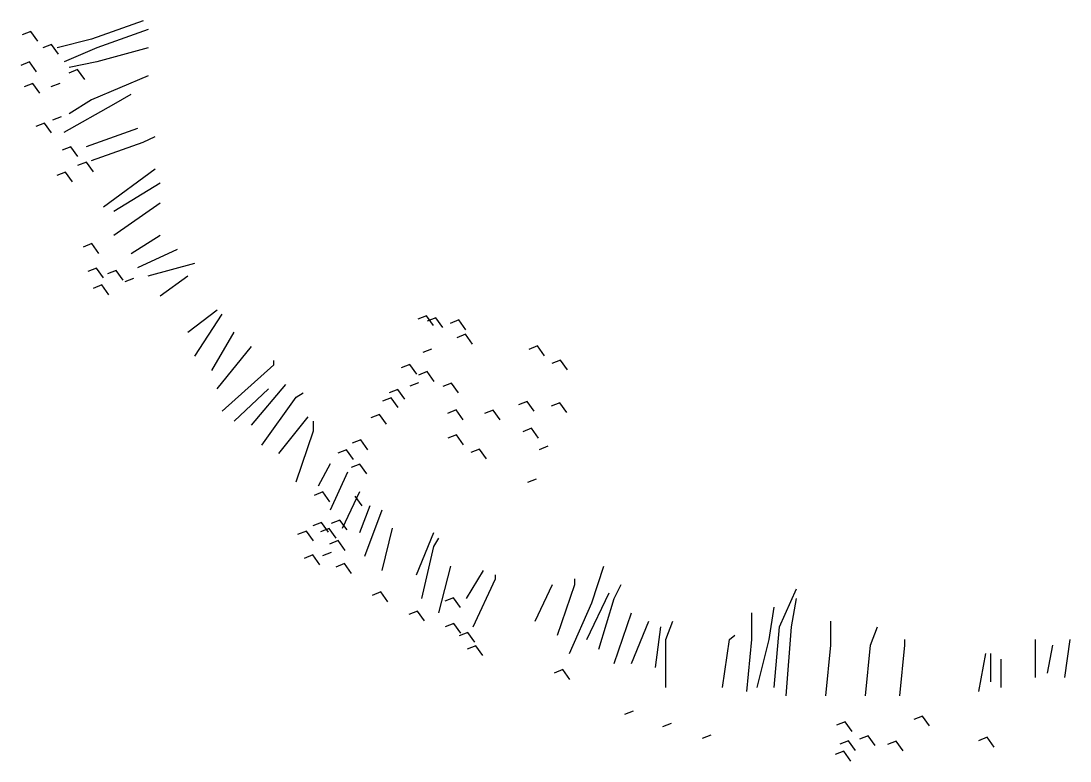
# Model space of a CAD drawing. Header units: millimetres. Extents: x 11966 to 133335, y 1756 to 88592.
# Drawn here: x 53599 to 56380, y 77302 to 79263 of the extents above; entities that cross this region are included whole.
import ezdxf

# ---------------------------------------------------------------- set-up
doc = ezdxf.new("R2010")
doc.units = ezdxf.units.MM

# ---------------------------------------------------------------- blocks, each defined once
blk = doc.blocks.new('A$C06EA5E69')
at = {"color": 60}
for p, q in [((0.4305, 1.961), (0.2937, 1.9125)), ((0.1326, 1.9334), (0.1096, 1.9243)), ((0.1326, 1.9334), (0.1096, 1.9243)), ((0.1512, 1.9075), (0.1326, 1.9334)), ((0.1512, 1.9075), (0.1326, 1.9334)), ((0.4442, 1.9386), (0.3074, 1.8901)), ((0.1873, 1.899), (0.1643, 1.8899)), ((0.2059, 1.8731), (0.1873, 1.899)), ((0.2937, 1.9125), (0.2026, 1.8901)), ((0.3074, 1.8901), (0.2208, 1.8527)), ((0.4442, 1.8901), (0.3074, 1.8527)), ((0.1297, 1.8525), (0.1067, 1.8434)), ((0.1297, 1.8525), (0.1067, 1.8434)), ((0.1483, 1.8265), (0.1297, 1.8525)), ((0.1483, 1.8265), (0.1297, 1.8525)), ((0.3074, 1.8527), (0.2345, 1.8378)), ((0.257, 1.8322), (0.234, 1.8231)), ((0.2756, 1.8062), (0.257, 1.8322)), ((0.2756, 1.8062), (0.257, 1.8322)), ((0.4442, 1.8154), (0.2937, 1.7519)), ((0.1382, 1.7957), (0.1152, 1.7866)), ((0.1568, 1.7697), (0.1382, 1.7957)), ((0.2093, 1.7957), (0.1863, 1.7866)), ((0.353, 1.7407), (0.3986, 1.7669)), ((0.2208, 1.6661), (0.353, 1.7407)), ((0.2937, 1.7519), (0.2345, 1.7146)), ((0.213, 1.7074), (0.19, 1.6983)), ((0.1693, 1.6901), (0.1463, 1.681)), ((0.1693, 1.6901), (0.1463, 1.681)), ((0.1879, 1.6642), (0.1693, 1.6901)), ((0.2801, 1.6287), (0.4168, 1.6773)), ((0.4305, 1.6399), (0.4624, 1.6549)), ((0.2385, 1.6277), (0.2156, 1.6186)), ((0.2385, 1.6277), (0.2156, 1.6186)), ((0.2572, 1.6018), (0.2385, 1.6277)), ((0.2572, 1.6018), (0.2385, 1.6277)), ((0.2937, 1.5914), (0.4305, 1.6399)), ((0.28, 1.5869), (0.257, 1.5778)), ((0.2986, 1.561), (0.28, 1.5869)), ((0.2244, 1.5605), (0.2014, 1.5514)), ((0.2244, 1.5605), (0.2014, 1.5514)), ((0.243, 1.5346), (0.2244, 1.5605)), ((0.243, 1.5346), (0.2244, 1.5605)), ((0.3256, 1.4682), (0.4624, 1.569)), ((0.353, 1.457), (0.4761, 1.5317)), ((0.353, 1.3935), (0.4761, 1.4794)), ((0.3986, 1.345), (0.4761, 1.3935)), ((0.2943, 1.3712), (0.2713, 1.3621)), ((0.2943, 1.3712), (0.2713, 1.3621)), ((0.3129, 1.3452), (0.2943, 1.3712)), ((0.4168, 1.3077), (0.5217, 1.3562)), ((0.4442, 1.2853), (0.5673, 1.3189)), ((0.3065, 1.3062), (0.2836, 1.2971)), ((0.3065, 1.3062), (0.2836, 1.2971)), ((0.3252, 1.2803), (0.3065, 1.3062)), ((0.3252, 1.2803), (0.3065, 1.3062)), ((0.3594, 1.3001), (0.3364, 1.291)), ((0.378, 1.2742), (0.3594, 1.3001)), ((0.378, 1.2742), (0.3594, 1.3001)), ((0.4761, 1.233), (0.549, 1.2853)), ((0.3208, 1.2615), (0.2978, 1.2524)), ((0.3208, 1.2615), (0.2978, 1.2524)), ((0.3394, 1.2355), (0.3208, 1.2615)), ((0.3394, 1.2355), (0.3208, 1.2615)), ((0.405, 1.2785), (0.382, 1.2694)), ((0.549, 1.136), (0.6265, 1.1957)), ((0.5673, 1.0725), (0.6402, 1.1845)), ((1.1815, 1.18), (1.1585, 1.1709)), ((1.1815, 1.18), (1.1585, 1.1709)), ((1.2001, 1.1541), (1.1815, 1.18)), ((1.2001, 1.1541), (1.1815, 1.18)), ((1.2067, 1.1744), (1.1837, 1.1653)), ((1.2067, 1.1744), (1.1837, 1.1653)), ((1.2253, 1.1484), (1.2067, 1.1744)), ((1.2253, 1.1484), (1.2067, 1.1744)), ((1.2675, 1.1688), (1.2445, 1.1597)), ((1.2675, 1.1688), (1.2445, 1.1597)), ((1.2861, 1.1428), (1.2675, 1.1688)), ((0.6128, 1.0352), (0.6721, 1.136)), ((1.285, 1.1309), (1.262, 1.1218)), ((1.285, 1.1309), (1.262, 1.1218)), ((1.3036, 1.105), (1.285, 1.1309)), ((1.3036, 1.105), (1.285, 1.1309)), ((0.6265, 0.9866), (0.7177, 1.0986)), ((1.1951, 1.0912), (1.1722, 1.0821)), ((1.1951, 1.0912), (1.1722, 1.0821)), ((1.4762, 1.0998), (1.4532, 1.0907)), ((1.4948, 1.0739), (1.4762, 1.0998)), ((1.4948, 1.0739), (1.4762, 1.0998)), ((0.777, 1.0501), (0.777, 1.0613)), ((1.5371, 1.0625), (1.5141, 1.0534)), ((1.5371, 1.0625), (1.5141, 1.0534)), ((1.5557, 1.0365), (1.5371, 1.0625)), ((1.5557, 1.0365), (1.5371, 1.0625)), ((0.6402, 0.9269), (0.777, 1.0501)), ((1.1379, 1.0508), (1.115, 1.0417)), ((1.1565, 1.0249), (1.1379, 1.0508)), ((1.1565, 1.0249), (1.1379, 1.0508)), ((1.1839, 1.0319), (1.1609, 1.0228)), ((1.1839, 1.0319), (1.1609, 1.0228)), ((1.2025, 1.0059), (1.1839, 1.0319)), ((1.2025, 1.0059), (1.1839, 1.0319)), ((1.1605, 1.0021), (1.1375, 0.993)), ((1.1605, 1.0021), (1.1375, 0.993)), ((1.2481, 1.0014), (1.2251, 0.9923)), ((1.2481, 1.0014), (1.2251, 0.9923)), ((1.2667, 0.9755), (1.2481, 1.0014)), ((0.6721, 0.9008), (0.7633, 0.9866)), ((0.7177, 0.8896), (0.8089, 0.9978)), ((0.8362, 0.9642), (0.8545, 0.9754)), ((1.1057, 0.9846), (1.0827, 0.9755)), ((1.1057, 0.9846), (1.0827, 0.9755)), ((1.1243, 0.9586), (1.1057, 0.9846)), ((1.1243, 0.9586), (1.1057, 0.9846)), ((0.745, 0.8373), (0.8362, 0.9642)), ((1.0884, 0.9625), (1.0654, 0.9534)), ((1.0884, 0.9625), (1.0654, 0.9534)), ((1.107, 0.9365), (1.0884, 0.9625)), ((1.107, 0.9365), (1.0884, 0.9625)), ((1.4482, 0.9529), (1.4252, 0.9438)), ((1.4482, 0.9529), (1.4252, 0.9438)), ((1.4668, 0.9269), (1.4482, 0.9529)), ((1.4668, 0.9269), (1.4482, 0.9529)), ((1.5353, 0.9495), (1.5123, 0.9404)), ((1.5353, 0.9495), (1.5123, 0.9404)), ((1.5539, 0.9235), (1.5353, 0.9495)), ((1.5539, 0.9235), (1.5353, 0.9495)), ((1.0572, 0.9182), (1.0342, 0.9091)), ((1.0572, 0.9182), (1.0342, 0.9091)), ((1.0758, 0.8922), (1.0572, 0.9182)), ((1.0758, 0.8922), (1.0572, 0.9182)), ((1.26, 0.9303), (1.237, 0.9212)), ((1.26, 0.9303), (1.237, 0.9212)), ((1.2786, 0.9044), (1.26, 0.9303)), ((1.2786, 0.9044), (1.26, 0.9303)), ((1.3586, 0.9299), (1.3357, 0.9208)), ((1.3586, 0.9299), (1.3357, 0.9208)), ((1.3773, 0.904), (1.3586, 0.9299)), ((1.3773, 0.904), (1.3586, 0.9299)), ((0.7906, 0.8149), (0.8681, 0.912)), ((0.8818, 0.8746), (0.8818, 0.9008)), ((0.8362, 0.7402), (0.8818, 0.8746)), ((1.2615, 0.8642), (1.2385, 0.8551)), ((1.2801, 0.8382), (1.2615, 0.8642)), ((1.2801, 0.8382), (1.2615, 0.8642)), ((1.46, 0.8818), (1.4371, 0.8727)), ((1.46, 0.8818), (1.4371, 0.8727)), ((1.4787, 0.8558), (1.46, 0.8818)), ((1.4787, 0.8558), (1.46, 0.8818)), ((1.0076, 0.851), (0.9846, 0.8419)), ((1.0076, 0.851), (0.9846, 0.8419)), ((1.0262, 0.825), (1.0076, 0.851)), ((1.0262, 0.825), (1.0076, 0.851)), ((0.9697, 0.8246), (0.9467, 0.8155)), ((0.9697, 0.8246), (0.9467, 0.8155)), ((0.9883, 0.7986), (0.9697, 0.8246)), ((0.9883, 0.7986), (0.9697, 0.8246)), ((1.3224, 0.8268), (1.2994, 0.8177)), ((1.3224, 0.8268), (1.2994, 0.8177)), ((1.341, 0.8008), (1.3224, 0.8268)), ((1.341, 0.8008), (1.3224, 0.8268)), ((1.5032, 0.8339), (1.4802, 0.8248)), ((1.5032, 0.8339), (1.4802, 0.8248)), ((0.8955, 0.729), (0.9274, 0.7888)), ((1.005, 0.7867), (0.982, 0.7776)), ((1.005, 0.7867), (0.982, 0.7776)), ((1.0236, 0.7608), (1.005, 0.7867)), ((1.0236, 0.7608), (1.005, 0.7867)), ((0.9274, 0.6656), (0.973, 0.7664)), ((1.4722, 0.7472), (1.4493, 0.7381)), ((1.4722, 0.7472), (1.4493, 0.7381)), ((0.9066, 0.7131), (0.8836, 0.704)), ((0.9252, 0.6871), (0.9066, 0.7131)), ((0.9593, 0.617), (1.0049, 0.7141)), ((1.0112, 0.6759), (0.9926, 0.7019)), ((1.0112, 0.6759), (0.9926, 0.7019)), ((1.0049, 0.6058), (1.0323, 0.6768)), ((1.0186, 0.5424), (1.0642, 0.6656)), ((0.9037, 0.6322), (0.8807, 0.6231)), ((0.9037, 0.6322), (0.8807, 0.6231)), ((0.924, 0.6162), (0.901, 0.6071)), ((0.924, 0.6162), (0.901, 0.6071)), ((0.9223, 0.6062), (0.9037, 0.6322)), ((0.9223, 0.6062), (0.9037, 0.6322)), ((0.9426, 0.5902), (0.924, 0.6162)), ((0.9426, 0.5902), (0.924, 0.6162)), ((0.9524, 0.6386), (0.9294, 0.6295)), ((0.9524, 0.6386), (0.9294, 0.6295)), ((0.971, 0.6126), (0.9524, 0.6386)), ((0.971, 0.6126), (0.9524, 0.6386)), ((1.0642, 0.505), (1.0915, 0.617)), ((0.8632, 0.6093), (0.8402, 0.6002)), ((0.8632, 0.6093), (0.8402, 0.6002)), ((0.8818, 0.5833), (0.8632, 0.6093)), ((0.8818, 0.5833), (0.8632, 0.6093)), ((1.1553, 0.4938), (1.2009, 0.6058)), ((1.2009, 0.5685), (1.2146, 0.5909)), ((0.9475, 0.584), (0.9246, 0.5749)), ((0.9475, 0.584), (0.9246, 0.5749)), ((0.9662, 0.558), (0.9475, 0.584)), ((0.9662, 0.558), (0.9475, 0.584)), ((1.169, 0.4304), (1.2009, 0.5685)), ((0.8806, 0.546), (0.8576, 0.5369)), ((0.8806, 0.546), (0.8576, 0.5369)), ((0.8992, 0.5201), (0.8806, 0.546)), ((0.8992, 0.5201), (0.8806, 0.546)), ((0.9293, 0.5525), (0.9063, 0.5434)), ((0.9644, 0.5232), (0.9414, 0.5141)), ((0.983, 0.4973), (0.9644, 0.5232)), ((0.983, 0.4973), (0.9644, 0.5232)), ((1.2146, 0.393), (1.2465, 0.5162)), ((1.2875, 0.4304), (1.3331, 0.505)), ((1.6203, 0.4192), (1.6522, 0.5162)), ((1.3058, 0.3557), (1.365, 0.4826)), ((1.365, 0.4826), (1.365, 0.4938)), ((1.5747, 0.4677), (1.5747, 0.4826)), ((1.0605, 0.448), (1.0375, 0.4389)), ((1.0605, 0.448), (1.0375, 0.4389)), ((1.0791, 0.4221), (1.0605, 0.448)), ((1.0791, 0.4221), (1.0605, 0.448)), ((1.4699, 0.3706), (1.5155, 0.4677)), ((1.5292, 0.3333), (1.5747, 0.4677)), ((1.6067, 0.3221), (1.6659, 0.4453)), ((1.6796, 0.4304), (1.6978, 0.4677)), ((1.2534, 0.4325), (1.2305, 0.4234)), ((1.2534, 0.4325), (1.2305, 0.4234)), ((1.272, 0.4065), (1.2534, 0.4325)), ((1.272, 0.4065), (1.2534, 0.4325)), ((1.5611, 0.2848), (1.6203, 0.4192)), ((1.6386, 0.296), (1.6796, 0.4304)), ((1.1582, 0.3975), (1.1352, 0.3883)), ((1.1582, 0.3975), (1.1352, 0.3883)), ((1.1768, 0.3715), (1.1582, 0.3975)), ((1.6796, 0.2586), (1.7252, 0.393)), ((1.2542, 0.3646), (1.2312, 0.3555)), ((1.2542, 0.3646), (1.2312, 0.3555)), ((1.2728, 0.3386), (1.2542, 0.3646)), ((1.2728, 0.3386), (1.2542, 0.3646)), ((1.291, 0.3407), (1.2681, 0.3316)), ((1.291, 0.3407), (1.2681, 0.3316)), ((1.3096, 0.3148), (1.291, 0.3407)), ((1.3096, 0.3148), (1.291, 0.3407)), ((1.3123, 0.3053), (1.2893, 0.2962)), ((1.3123, 0.3053), (1.2893, 0.2962)), ((1.3309, 0.2794), (1.3123, 0.3053)), ((1.3309, 0.2794), (1.3123, 0.3053))]:
    blk.add_line(p, q, dxfattribs=at)
at = {"color": 62}
for p, q in [((2.1172, 0.3557), (2.1628, 0.4565)), ((2.1491, 0.3557), (2.1628, 0.4304)), ((2.0443, 0.3221), (2.0443, 0.393)), ((2.0899, 0.3221), (2.1036, 0.408)), ((1.7252, 0.2586), (1.7708, 0.3706)), ((1.8164, 0.3221), (1.8346, 0.3706)), ((2.254, 0.3072), (2.254, 0.3706)), ((1.789, 0.2474), (1.8027, 0.3557)), ((2.1036, 0.1952), (2.1172, 0.3557)), ((2.1355, 0.1728), (2.1491, 0.3557)), ((2.3589, 0.3072), (2.3771, 0.3557)), ((1.8164, 0.1952), (1.8164, 0.3221)), ((1.9668, 0.1952), (1.985, 0.3221)), ((1.985, 0.3221), (1.9987, 0.3333)), ((2.0306, 0.184), (2.0443, 0.3221)), ((2.058, 0.1952), (2.0899, 0.3221)), ((2.2403, 0.1728), (2.254, 0.3072)), ((2.3452, 0.1728), (2.3589, 0.3072)), ((2.4364, 0.1728), (2.45, 0.3072)), ((2.45, 0.3072), (2.45, 0.3221)), ((2.6461, 0.184), (2.6643, 0.2848)), ((2.678, 0.2101), (2.678, 0.2848)), ((1.5434, 0.2421), (1.5204, 0.233)), ((1.5434, 0.2421), (1.5204, 0.233)), ((1.562, 0.2161), (1.5434, 0.2421)), ((1.562, 0.2161), (1.5434, 0.2421)), ((1.7297, 0.1325), (1.7068, 0.1234)), ((1.8307, 0.0994), (1.8077, 0.0903)), ((2.2919, 0.1042), (2.2689, 0.0951)), ((2.2919, 0.1042), (2.2689, 0.0951)), ((1.9353, 0.0687), (1.9123, 0.0596))]:
    blk.add_line(p, q, dxfattribs=at)
at = {"color": 64}
for p, q in [((2.7965, 0.2213), (2.7965, 0.3221)), ((2.8284, 0.2325), (2.8421, 0.3072)), ((2.874, 0.2213), (2.8877, 0.3221)), ((2.7053, 0.1952), (2.7053, 0.2698)), ((2.4967, 0.1189), (2.4737, 0.1098)), ((2.4967, 0.1189), (2.4737, 0.1098)), ((2.5153, 0.0929), (2.4967, 0.1189)), ((2.5153, 0.0929), (2.4967, 0.1189)), ((2.3105, 0.0782), (2.2919, 0.1042)), ((2.3105, 0.0782), (2.2919, 0.1042)), ((2.3528, 0.0669), (2.3298, 0.0578)), ((2.3528, 0.0669), (2.3298, 0.0578)), ((2.3714, 0.0409), (2.3528, 0.0669)), ((2.3714, 0.0409), (2.3528, 0.0669)), ((2.6679, 0.063), (2.6449, 0.0538)), ((2.6679, 0.063), (2.6449, 0.0538)), ((2.6865, 0.037), (2.6679, 0.063)), ((2.6865, 0.037), (2.6679, 0.063)), ((2.3008, 0.0535), (2.2778, 0.0444)), ((2.3008, 0.0535), (2.2778, 0.0444)), ((2.3194, 0.0276), (2.3008, 0.0535)), ((2.3194, 0.0276), (2.3008, 0.0535)), ((2.4272, 0.0527), (2.4042, 0.0436)), ((2.4272, 0.0527), (2.4042, 0.0436)), ((2.4458, 0.0267), (2.4272, 0.0527)), ((2.4458, 0.0267), (2.4272, 0.0527)), ((2.2877, 0.026), (2.2647, 0.0169)), ((2.2877, 0.026), (2.2647, 0.0169)), ((2.3063, 0), (2.2877, 0.026)), ((2.3063, 0), (2.2877, 0.026))]:
    blk.add_line(p, q, dxfattribs=at)

msp = doc.modelspace()

# ---------------------------------------------------------------- block references
at = {"xscale": 1000, "yscale": 1000, "zscale": 1000}
msp.add_blockref('A$C06EA5E69', (53492.5, 77302), dxfattribs=at)

doc.saveas('drawing.dxf')
